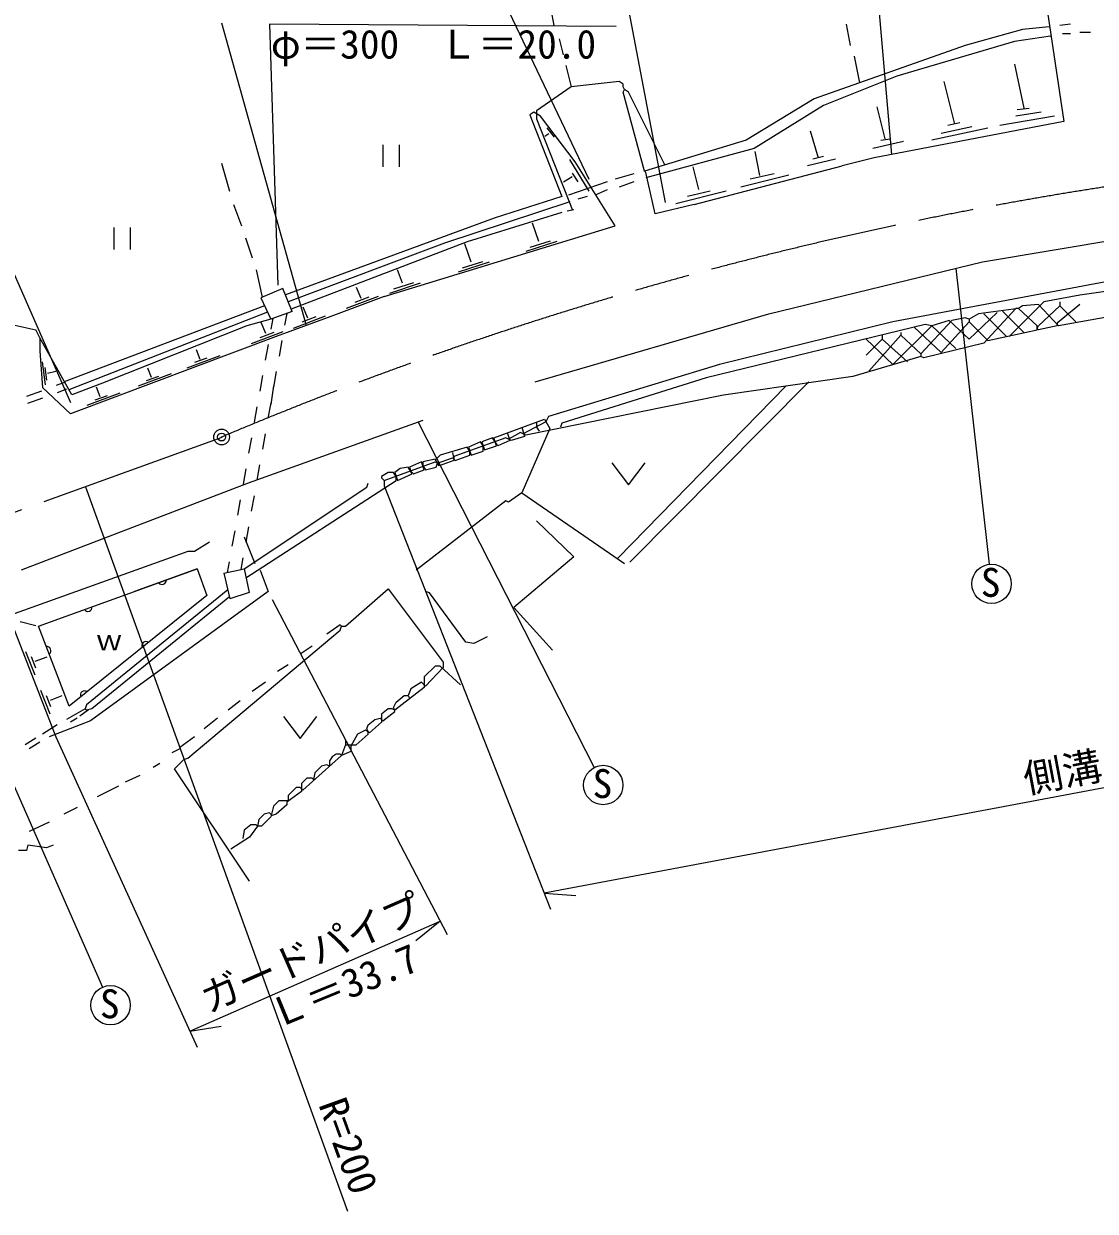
# Model space of a CAD drawing. Units: millimetres, scale not verified. Extents: x 40000 to 680000, y 20000 to 380000.
# Drawn here: x 378994 to 446939, y 264182 to 339514 of the extents above; entities that cross this region are included whole.
import ezdxf
from ezdxf.enums import TextEntityAlignment as Align

# ---------------------------------------------------------------- set-up
doc = ezdxf.new("R2010")
doc.units = ezdxf.units.MM
doc.header["$LTSCALE"] = 1000
doc.header["$PDMODE"] = 32
doc.header["$PDSIZE"] = 500
doc.linetypes.add('CHAIN', pattern=[18.5, 12, -1.5, 3.5, -1.5])
for name, color, linetype, lineweight in [('M-BGD', 7, 'Continuous', 25), ('M-BMK', 2, 'CHAIN', 13), ('M-BMK-SRVR', 3, 'Continuous', 25), ('M-STR-HTXT', 7, 'Continuous', 13)]:
    doc.layers.add(name, color=color, linetype=linetype, lineweight=lineweight)
doc.styles.add('ＭＳ ゴシック', font='')
doc.styles.get('ＭＳ ゴシック').set_extended_font_data('MS Gothic')

msp = doc.modelspace()

# ---------------------------------------------------------------- linework, layer by layer
at = {"layer": 'M-BGD'}
for p, q in [((432913, 343983), (434027, 331228)), ((412353, 340755), (412607, 339401)), ((443849, 340671), (444950, 333305)), ((391525, 339570), (396909, 320373)), ((431149, 339485), (431403, 338131)), ((442325, 339147), (438684, 338131)), ((444018, 339316), (442325, 339147)), ((445373, 339485), (444696, 339401)), ((412946, 338554), (413200, 337538)), ((441817, 338385), (434366, 336183)), ((444103, 338723), (441817, 338385)), ((444865, 338893), (445373, 338893)), ((445966, 338977), (446643, 338977)), ((438684, 338131), (429117, 334744)), ((413369, 336861), (413708, 335506)), ((431657, 337453), (431996, 335760)), ((441817, 336945), (442410, 334151)), ((434366, 336183), (429710, 334321)), ((413708, 335506), (411506, 333982)), ((416756, 335845), (413708, 335506)), ((417010, 335675), (416756, 335845)), ((417010, 335506), (417010, 335675)), ((417094, 335337), (417010, 335506)), ((417010, 335167), (417094, 335337)), ((417348, 335167), (417094, 335337)), ((437330, 335845), (438007, 333135)), ((418364, 330172), (417010, 335167)), ((419642, 330559), (417348, 335167)), ((429117, 334744), (424799, 332119)), ((411337, 333897), (411083, 333728)), ((411083, 333728), (413115, 328563)), ((411760, 333643), (411337, 333897)), ((411506, 333982), (411506, 333474)), ((429710, 334321), (425307, 331611)), ((433096, 334236), (433604, 332204)), ((443510, 333897), (441902, 333643)), ((441986, 334067), (442748, 334151)), ((411506, 333474), (413786, 327698)), ((413962, 330765), (411760, 333643)), ((444950, 333305), (432927, 331019)), ((438346, 333220), (437584, 333051)), ((444357, 333643), (440886, 333051)), ((412300, 332534), (412038, 332357)), ((412153, 332911), (412622, 332329)), ((428863, 332712), (429371, 331019)), ((440124, 332881), (436568, 332119)), ((439108, 332966), (437160, 332543)), ((401772, 331836), (401772, 330436)), ((402822, 330436), (402822, 331836)), ((424799, 332119), (418364, 330172)), ((425307, 331611), (418449, 329749)), ((434790, 332035), (432842, 331611)), ((433350, 332119), (433943, 332204)), ((413598, 330899), (414830, 328894)), ((416502, 326701), (413962, 330765)), ((425344, 331410), (425659, 329898)), ((430472, 330934), (428694, 330511)), ((429710, 331103), (429032, 330934)), ((432927, 331019), (430895, 330511)), ((391525, 330680), (392033, 328902)), ((413762, 330041), (414136, 329487)), ((417687, 330003), (416502, 329664)), ((418449, 330087), (418364, 330172)), ((419042, 327463), (418449, 330087)), ((421806, 329008), (421447, 330428)), ((421497, 328055), (430895, 330511)), ((426577, 330003), (425053, 329664)), ((413777, 329807), (413215, 329456)), ((415994, 329495), (413538, 328648)), ((417687, 329495), (416756, 329156)), ((427508, 329918), (424460, 329156)), ((413115, 328563), (408882, 327209)), ((414724, 328563), (414131, 328394)), ((415994, 328987), (415232, 328648)), ((423529, 328902), (420347, 328087)), ((422513, 328902), (421074, 328563)), ((392287, 328055), (392795, 326701)), ((413623, 328225), (405664, 325600)), ((413877, 327717), (413454, 327632)), ((421497, 328055), (419042, 327463)), ((408882, 327209), (395583, 322323)), ((413115, 327547), (407104, 325685)), ((384710, 326593), (384710, 325193)), ((385760, 325193), (385760, 326593)), ((401854, 322213), (416502, 326701)), ((411664, 325704), (411258, 326862)), ((439785, 324415), (453416, 326701)), ((393049, 325939), (393472, 324669)), ((405664, 325600), (395758, 321875)), ((407104, 325685), (395958, 321411)), ((407370, 324389), (406964, 325547)), ((412801, 325704), (410842, 325066)), ((411116, 325347), (412392, 325753)), ((408507, 324389), (406548, 323751)), ((406822, 324031), (408098, 324437)), ((426238, 321113), (439785, 324415)), ((438092, 323991), (440217, 305226)), ((393726, 323907), (394114, 322162)), ((403002, 323050), (402703, 323904)), ((449860, 323568), (434112, 320605)), ((456041, 323737), (445966, 322298)), ((395420, 322721), (394023, 322123)), ((396020, 321259), (395420, 322721)), ((400380, 322095), (400084, 322792)), ((404140, 323050), (402181, 322412)), ((402455, 322693), (403730, 323099)), ((394023, 322123), (394658, 320774)), ((401854, 322213), (398468, 320943)), ((401467, 322210), (399449, 321440)), ((400885, 322163), (399996, 321825)), ((443680, 321875), (441478, 319673)), ((443341, 321705), (442325, 321621)), ((444611, 320351), (443341, 321705)), ((445966, 322298), (443680, 321875)), ((445966, 321705), (444526, 320520)), ((453924, 322044), (444611, 320351)), ((444696, 321875), (444696, 321621)), ((394255, 321629), (381564, 316806)), ((394450, 321215), (381858, 316281)), ((396020, 321259), (394658, 320774)), ((398468, 320943), (394996, 319673)), ((395668, 321134), (395536, 320398)), ((398102, 320960), (396084, 320190)), ((397015, 320845), (396718, 321542)), ((411422, 316795), (426238, 321113)), ((440716, 321197), (438938, 319504)), ((439531, 321113), (438938, 320774)), ((442071, 321451), (439531, 321113)), ((441902, 321451), (439870, 319250)), ((439870, 321113), (441309, 319673)), ((441055, 321282), (442410, 319927)), ((442071, 321451), (441902, 321451)), ((442325, 321621), (442071, 321451)), ((443256, 320351), (442071, 321451)), ((443341, 320351), (444696, 321621)), ((444696, 321621), (445712, 320605)), ((378232, 320435), (379756, 320097)), ((393134, 320351), (383990, 316710)), ((394658, 320774), (393134, 320351)), ((394340, 319863), (394043, 320560)), ((394782, 320818), (394661, 320144)), ((397519, 320913), (396630, 320575)), ((436144, 320435), (422259, 317049)), ((434112, 320605), (423106, 317895)), ((436568, 320351), (434112, 317895)), ((437160, 318657), (435467, 320266)), ((437838, 320689), (435890, 318573)), ((436568, 320351), (436144, 320435)), ((437668, 320689), (436568, 320351)), ((438092, 318911), (436568, 320351)), ((438938, 320605), (437160, 318657)), ((438938, 319504), (437668, 320689)), ((438684, 320859), (437838, 320689)), ((438938, 320774), (438684, 320859)), ((438938, 320774), (438938, 320605)), ((438938, 320605), (440124, 319419)), ((443256, 320181), (443341, 320351)), ((443256, 320097), (443256, 320351)), ((443341, 320097), (443256, 320181)), ((444526, 320351), (443341, 320097)), ((444526, 320520), (444526, 320351)), ((380010, 319589), (379756, 320097)), ((382033, 315968), (380010, 319589)), ((380010, 319589), (380010, 318742)), ((394996, 319673), (381958, 314763)), ((395427, 319978), (393409, 319208)), ((394844, 319931), (393955, 319593)), ((395360, 319413), (395184, 318429)), ((434112, 317895), (432419, 319504)), ((433435, 319504), (432419, 318488)), ((434620, 319758), (432588, 317472)), ((433435, 319758), (433435, 319504)), ((433435, 319504), (435044, 318065)), ((434620, 319927), (434620, 319758)), ((434620, 319758), (435890, 318573)), ((440124, 319419), (443256, 320097)), ((380010, 318742), (380174, 316447)), ((390174, 318224), (389940, 318833)), ((394485, 319160), (394309, 318175)), ((439870, 319250), (436060, 318319)), ((380152, 318065), (380360, 316609)), ((391422, 318458), (389326, 317673)), ((390610, 318292), (389825, 318027)), ((435890, 318403), (431572, 317133)), ((435890, 318573), (435890, 318403)), ((436060, 318319), (435890, 318403)), ((380329, 317698), (380440, 316914)), ((380506, 317355), (381036, 317476)), ((388346, 317300), (386250, 316515)), ((387098, 317066), (386864, 317674)), ((394133, 317191), (393957, 316207)), ((395007, 317445), (394831, 316460)), ((423106, 317895), (412268, 314593)), ((381958, 314763), (380174, 316447)), ((381630, 316773), (381048, 316559)), ((383990, 316710), (382033, 315968)), ((383848, 315842), (383614, 316451)), ((387535, 317134), (386750, 316868)), ((394827, 316541), (394658, 315355)), ((422259, 317049), (413115, 314170)), ((427339, 316541), (416671, 305619)), ((428778, 316795), (417433, 305365)), ((431572, 317133), (423360, 315948)), ((380110, 316213), (379172, 315867)), ((380178, 315764), (379240, 315418)), ((381698, 316324), (381117, 316110)), ((385097, 316076), (383001, 315291)), ((384285, 315910), (383500, 315644)), ((423360, 315948), (410829, 313408)), ((393780, 315222), (393604, 314238)), ((394655, 315476), (394479, 314491)), ((404310, 314339), (393218, 310360)), ((404007, 314230), (415174, 292334)), ((408797, 313239), (412014, 314424)), ((412099, 314255), (410660, 313493)), ((411506, 314255), (411506, 313916)), ((412014, 314424), (412353, 313831)), ((412268, 314593), (412099, 314255)), ((413115, 314170), (413030, 313916)), ((394303, 313507), (394126, 312523)), ((409644, 313577), (409813, 313069)), ((410490, 313577), (409728, 313154)), ((410829, 313408), (410490, 313577)), ((410575, 313916), (410744, 313323)), ((412353, 313831), (410575, 309767)), ((411506, 313916), (411676, 313662)), ((393428, 313253), (393252, 312269)), ((407104, 312646), (405410, 312138)), ((409559, 313239), (406257, 312053)), ((407273, 312392), (407104, 312646)), ((407950, 312985), (407188, 312646)), ((407188, 312646), (407358, 312138)), ((408120, 312731), (407950, 312985)), ((408712, 313239), (408035, 312985)), ((408035, 312985), (408204, 312477)), ((408120, 312392), (408120, 312731)), ((408204, 312477), (408966, 312731)), ((409051, 312731), (408712, 313239)), ((408966, 312731), (408797, 313239)), ((409813, 313069), (409051, 312731)), ((409898, 313069), (409559, 313239)), ((410744, 313323), (409898, 313069)), ((405072, 311884), (404310, 311715)), ((405326, 311461), (405072, 311884)), ((405410, 312138), (405156, 311884)), ((405241, 311630), (406172, 311969)), ((406172, 312307), (406257, 311884)), ((406172, 311969), (406342, 311799)), ((406257, 312053), (406257, 311799)), ((406342, 311799), (407273, 312138)), ((407273, 312138), (407273, 312392)), ((407358, 312138), (408120, 312392)), ((393076, 311285), (392899, 310300)), ((393950, 311538), (393774, 310554)), ((401854, 310529), (405072, 311715)), ((402870, 311291), (402532, 311037)), ((403378, 311376), (402870, 311291)), ((403632, 310953), (403378, 311376)), ((404225, 311715), (403463, 311376)), ((403463, 311376), (403548, 311122)), ((403717, 310953), (404394, 311207)), ((404394, 311207), (404225, 311715)), ((404310, 311715), (404310, 311461)), ((404310, 311461), (404479, 311207)), ((404479, 311207), (405156, 311376)), ((405072, 311715), (405241, 311630)), ((405156, 311376), (405241, 311630)), ((406257, 311799), (405326, 311461)), ((416295, 311670), (417345, 310270)), ((417345, 310270), (418395, 311670)), ((393086, 304373), (402616, 310529)), ((402108, 311037), (401685, 310783)), ((401685, 310783), (401685, 310699)), ((401685, 310699), (401854, 310529)), ((401854, 310529), (401854, 310191)), ((402447, 311037), (402108, 311037)), ((402616, 310783), (402447, 311037)), ((402532, 311037), (402701, 310529)), ((402616, 310529), (402616, 310783)), ((402701, 310529), (403632, 310953)), ((403548, 311122), (403717, 310953)), ((393218, 310360), (378825, 304857)), ((392964, 304941), (400754, 310106)), ((400754, 310106), (400838, 310360)), ((410575, 309767), (409728, 309175)), ((410575, 309767), (417094, 305280)), ((392723, 309316), (392547, 308332)), ((393598, 309570), (393421, 308585)), ((409559, 309259), (403886, 304857)), ((409728, 309175), (409559, 309259)), ((393245, 307601), (393069, 306617)), ((411506, 307989), (413877, 305703)), ((390763, 306635), (389832, 306042)), ((392371, 307347), (392195, 306363)), ((392964, 306973), (393642, 305280)), ((389408, 306042), (329549, 284537)), ((389832, 306042), (389408, 306042)), ((392018, 305379), (391898, 304704)), ((392893, 305632), (392761, 304896)), ((413877, 305703), (410067, 302486)), ((390001, 304941), (386022, 303502)), ((391682, 304656), (392964, 304941)), ((391682, 304656), (392063, 303038)), ((392964, 304941), (393288, 303431)), ((393980, 304857), (394488, 303502)), ((391928, 303608), (382974, 296305)), ((399399, 301301), (402108, 303671)), ((402108, 303671), (405580, 299015)), ((394488, 303502), (383228, 295289)), ((392033, 303163), (383312, 296051)), ((393288, 303431), (392063, 303038)), ((404733, 303417), (404479, 303502)), ((407019, 300285), (404733, 303417)), ((373251, 302792), (383996, 278394)), ((410067, 302486), (412522, 299777)), ((378038, 301957), (381026, 294273)), ((378765, 301605), (379753, 301341)), ((399060, 301385), (398214, 300793)), ((399145, 301301), (399060, 301385)), ((389408, 292919), (399060, 301047)), ((399060, 301047), (399145, 301301)), ((399145, 301301), (399399, 301301)), ((408374, 300623), (407527, 300200)), ((397282, 300031), (396520, 299523)), ((407527, 300200), (407019, 300285)), ((379107, 299690), (379700, 298208)), ((379456, 299367), (379742, 298655)), ((379726, 299071), (380475, 299352)), ((395758, 298845), (395081, 298422)), ((405072, 298761), (404394, 298083)), ((405580, 298676), (404479, 297491)), ((405410, 298761), (405072, 298761)), ((406680, 297575), (405410, 298761)), ((405580, 299015), (405580, 298676)), ((394319, 297745), (393472, 297152)), ((404225, 297745), (403548, 297321)), ((404479, 297491), (404225, 297745)), ((404394, 298083), (404394, 297406)), ((380064, 297228), (380657, 295746)), ((380413, 296906), (380699, 296193)), ((380683, 296609), (381432, 296890)), ((404394, 297406), (402532, 295967)), ((402616, 296475), (403124, 296898)), ((403124, 296898), (403378, 296898)), ((403548, 297321), (403378, 296898)), ((403378, 296898), (403463, 296729)), ((403378, 296898), (403463, 296729)), ((382974, 296305), (382889, 296051)), ((392710, 296559), (391948, 295967)), ((402447, 296136), (402616, 296475)), ((402532, 295967), (402447, 296136)), ((382889, 296051), (381704, 295374)), ((382381, 295459), (381958, 295205)), ((383110, 296001), (382540, 295597)), ((382974, 295967), (382889, 296051)), ((383312, 296051), (382974, 295967)), ((391271, 295459), (390424, 294781)), ((395471, 295565), (396521, 294165)), ((396521, 294165), (397571, 295565)), ((400838, 295035), (401262, 295374)), ((401262, 295374), (401600, 295459)), ((401600, 295459), (401770, 295289)), ((402108, 296051), (401685, 295713)), ((401685, 295713), (401685, 295205)), ((401770, 295289), (402532, 295882)), ((402362, 296051), (402108, 296051)), ((402532, 295967), (402362, 296051)), ((402532, 295882), (402532, 295967)), ((381111, 295035), (380180, 294443)), ((383228, 295289), (380603, 294273)), ((400669, 294697), (400161, 294443)), ((400923, 294527), (400669, 294697)), ((400754, 294781), (400838, 295035)), ((400838, 294612), (400754, 294781)), ((400838, 294443), (400838, 294612)), ((401685, 295205), (400923, 294527)), ((379756, 294189), (379079, 293765)), ((380010, 293935), (379333, 293511)), ((389832, 294273), (388900, 293596)), ((399399, 294019), (399399, 293765)), ((400161, 294443), (399738, 293681)), ((400076, 293765), (400838, 294443)), ((388900, 293511), (388392, 293257)), ((388900, 293596), (388900, 293511)), ((399145, 293088), (396690, 290887)), ((398806, 293173), (398552, 293003)), ((399060, 293173), (398806, 293173)), ((399145, 293088), (399060, 293173)), ((399399, 293765), (399145, 293088)), ((399738, 293342), (399145, 293088)), ((399399, 293765), (400076, 293765)), ((399738, 293681), (399738, 293342)), ((387630, 292580), (387207, 292326)), ((388562, 292241), (389154, 292834)), ((389154, 292834), (389408, 292919)), ((397875, 292411), (397452, 291987)), ((398214, 292495), (397875, 292411)), ((398383, 292411), (398214, 292495)), ((398552, 293003), (398383, 292749)), ((398383, 292749), (398383, 292411)), ((386360, 291818), (385429, 291395)), ((393303, 285129), (388562, 292241)), ((396944, 291649), (396605, 291310)), ((397282, 291649), (396944, 291649)), ((397367, 291564), (397282, 291649)), ((397452, 291987), (397367, 291564)), ((385006, 291141), (383651, 290463)), ((396605, 290802), (395674, 290125)), ((396266, 291056), (395758, 290548)), ((396520, 291056), (396266, 291056)), ((396690, 290887), (396520, 291056)), ((396605, 291310), (396605, 290802)), ((395166, 290209), (394827, 289871)), ((395758, 290209), (395166, 290209)), ((395674, 290125), (395674, 289955)), ((395758, 290548), (395758, 290209)), ((382381, 289786), (381534, 289363)), ((394234, 289363), (393896, 289024)), ((394573, 289447), (394234, 289363)), ((394742, 289278), (394573, 289447)), ((394827, 289871), (394658, 289193)), ((394996, 289363), (394742, 289278)), ((395674, 289955), (394996, 289363)), ((380603, 288855), (379333, 288262)), ((393388, 288685), (392964, 288347)), ((393811, 288601), (393303, 287923)), ((393726, 288685), (393388, 288685)), ((393811, 288601), (393726, 288685)), ((393896, 289024), (393811, 288601)), ((394065, 288601), (393811, 288601)), ((394658, 289193), (394065, 288601)), ((393303, 287923), (392118, 287161)), ((392964, 288347), (392880, 287839)), ((379164, 287077), (378656, 287077)), ((379248, 287415), (379164, 287077)), ((380434, 287246), (379248, 287415)), ((380857, 287415), (380434, 287246))]:
    msp.add_line(p, q, dxfattribs=at)
msp.add_lwpolyline([(390594, 303248), (381873, 296221), (379926, 301301), (390001, 304941)], close=True, dxfattribs=at)
for centre in [(440361, 303984), (415743, 291221), (384501, 277251)]:
    msp.add_circle(centre, 1250, dxfattribs=at)
for centre, start, end in [((387769, 304195), 212.54743, 7.18666), ((383066, 302495), 212.54743, 7.18666), ((380460, 299749), 303.65388, 98.29311), ((386736, 300067), 51.54313, 206.18236), ((382842, 296930), 51.54313, 206.18236)]:
    msp.add_arc(centre, 256, start, end, dxfattribs=at)
at = {"layer": 'M-BMK'}
msp.add_line((391551, 313265), (326137, 289584), dxfattribs=at)
msp.add_arc((483456, 95615), 236291, 88.55471, 112.89192, dxfattribs=at)
at = {"layer": 'M-BMK-SRVR'}
msp.add_circle((391540, 313296), 500, dxfattribs=at)
msp.add_point((391540, 313296), dxfattribs=at)
at = {"layer": 'M-STR-HTXT'}
for p, q in [((406680, 346767), (414835, 329663)), ((416163, 346597), (419658, 328184)), ((370098, 342446), (381961, 315492)), ((416552, 339335), (394573, 339485)), ((394573, 339485), (395112, 322935)), ((382909, 310137), (399532, 264182)), ((401854, 310191), (412405, 283344)), ((394742, 302994), (405834, 281743)), ((488703, 298806), (412003, 284366)), ((381026, 294273), (389994, 274593)), ((412003, 284366), (413997, 284215)), ((389529, 275614), (405410, 282589)), ((405410, 282589), (403850, 281339)), ((389529, 275614), (391506, 275917))]:
    msp.add_line(p, q, dxfattribs=at)

# ---------------------------------------------------------------- texts
at = {"layer": 'M-BGD', "style": 'ＭＳ ゴシック'}
for s, height, p in [('S', 1833, (439682, 302610)), ('ｗ', 1320, (383507, 299359)), ('S', 1833, (415065, 289847)), ('S', 1833, (383823, 275877))]:
    msp.add_text(s, height=height, dxfattribs=at).set_placement(p, align=Align.BOTTOM_LEFT)
at = {"layer": 'M-STR-HTXT', "style": 'ＭＳ ゴシック'}
msp.add_text('φ＝300\u3000Ｌ＝20.0', height=1833, dxfattribs=at).set_placement((394662, 336753), align=Align.BOTTOM_LEFT)
for s, rotation, p in [('側溝\u3000Ｌ＝90.0', 10.662, (442673, 290140)), ('ガードパイプ', 23.711, (390938, 276233)), ('Ｌ＝33.7', 22.35, (395196, 275217)), ('R=200', 289.887, (397149, 270771))]:
    msp.add_text(s, height=1833, rotation=rotation, dxfattribs=at).set_placement(p, align=Align.BOTTOM_LEFT)

doc.saveas('drawing.dxf')
